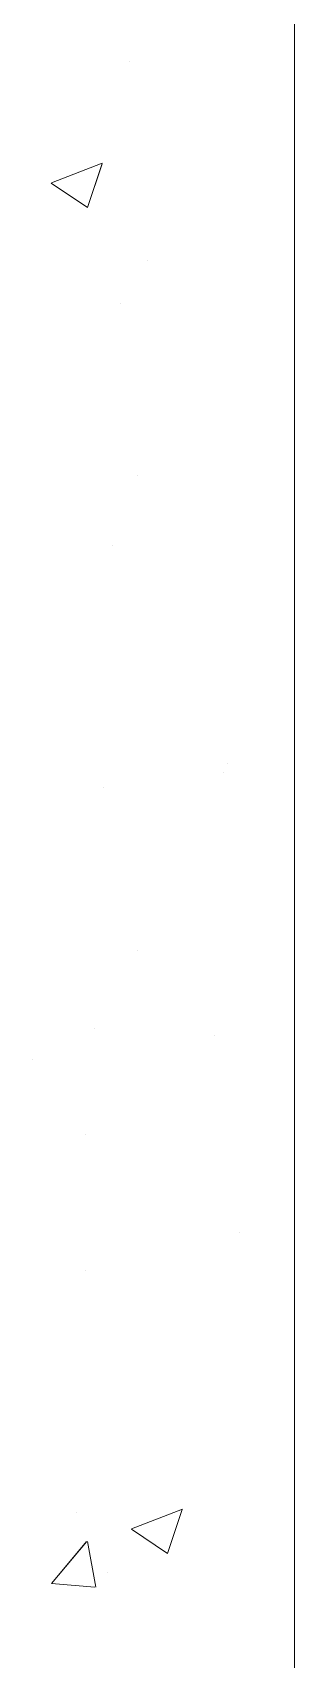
# Model space of a CAD drawing. Header units: millimetres. Extents: x 470010 to 1231400, y -134005 to 421770.
# Drawn here: x 672882 to 672974, y -10007 to -9438 of the extents above; entities that cross this region are included whole.
import ezdxf
from ezdxf.enums import TextEntityAlignment as Align

# ---------------------------------------------------------------- set-up
doc = ezdxf.new("R2010")
doc.units = ezdxf.units.MM
doc.layers.get('Defpoints').update_dxf_attribs({"color": 140})
doc.layers.add('АР_Стены ПЕНОблок', color=52, linetype='Continuous', lineweight=20)
doc.layers.add('АР_Штриховка', color=8, linetype='Continuous', lineweight=0)
doc.styles.add('style1', font='ARIALN.TTF')

# ---------------------------------------------------------------- blocks, each defined once
blk = doc.blocks.new('A$C9108343f')
at = {"layer": 'АР_Стены ПЕНОблок', "color": 18, "linetype": 'Continuous', "lineweight": 20, "true_color": 0x000000}
blk.add_line((7254.96, 21355), (7254.96, 97555), dxfattribs=at)
at = {"layer": 'АР_Штриховка', "color": 18, "linetype": 'Continuous', "lineweight": 0, "true_color": 0x000000}
for p, q in [((7197.38, 90917.97), (7197.38, 90917.97)), ((7169.97, 90875.62), (7187.76, 90882.45)), ((7182.55, 90866.93), (7187.7, 90882.28)), ((7169.9, 90875.46), (7182.53, 90866.93)), ((7203.4, 90848.48), (7203.4, 90848.48)), ((7194.29, 90833.42), (7194.29, 90833.42)), ((7199.98, 90773.35), (7199.98, 90773.35)), ((7191.21, 90748.86), (7191.21, 90748.86)), ((7230.18, 90669.23), (7230.18, 90669.23)), ((7231.48, 90672.62), (7231.48, 90672.62)), ((7188.12, 90664.31), (7188.12, 90664.31)), ((7200.22, 90607.27), (7200.22, 90607.27)), ((7185.03, 90579.75), (7185.03, 90579.75)), ((7226.94, 90577.42), (7226.94, 90577.42)), ((7163.36, 90569.05), (7163.36, 90569.05)), ((7182.02, 90542.83), (7182.02, 90542.83)), ((7235.57, 90508.71), (7235.57, 90508.71)), ((7181.94, 90495.2), (7181.94, 90495.2)), ((7178.85, 90410.64), (7178.85, 90410.64)), ((7197.98, 90404.98), (7215.77, 90411.8)), ((7210.56, 90396.29), (7215.71, 90411.64)), ((7197.91, 90404.81), (7210.54, 90396.29)), ((7170, 90385.84), (7182.25, 90400.44)), ((7185.48, 90384.56), (7182.54, 90400.48)), ((7189.5, 90389.73), (7189.5, 90389.73)), ((7170, 90385.84), (7185.19, 90384.51))]:
    blk.add_line(p, q, dxfattribs=at)
at = {"layer": 'Defpoints', "color": 18, "true_color": 0x000000, "style": 'style1'}
for p in [(143949.34, 316089.12), (143974.98, 281639.5), (143890.4, 273244.71), (143839.99, 264276.81), (143967.75, 254892.38), (12251.96, 104178.14), (12382.58, 96023.14)]:
    blk.add_attdef('АР-ПОМЕЩЕНИЕ:НАИМЕНОВАНИЕ', text='', height=100, dxfattribs=at).set_placement(p, align=Align.MIDDLE)
at = {"layer": 'Defpoints', "color": 18, "true_color": 0x000000, "style": 'style1', "flags": 8}
for p in [(143951.3, 279099.09), (143848.34, 269251.11), (143875.33, 260094.25), (144049.74, 250824.7), (163419.28, 238153.36), (155897.46, 237965.97), (183037.2, 237965.97), (143342.94, 237876.19)]:
    blk.add_attdef('АР-ПОМЕЩЕНИЕ:НАИМЕНОВАНИЕ', text='', height=100, dxfattribs=at).set_placement(p, align=Align.MIDDLE)

msp = doc.modelspace()

# ---------------------------------------------------------------- linework, layer by layer
at = {"layer": 'АР_Стены ПЕНОблок', "color": 18, "linetype": 'Continuous', "lineweight": 20, "true_color": 0x000000}
msp.add_line((672973.57, -79011.242), (672973.57, -2811.242), dxfattribs=at)
at = {"layer": 'АР_Штриховка', "color": 18, "linetype": 'Continuous', "lineweight": 0, "true_color": 0x000000}
for p, q in [((672888.586, -9490.623), (672906.371, -9483.796)), ((672901.163, -9499.314), (672906.313, -9483.965)), ((672888.512, -9490.786), (672901.146, -9499.308)), ((672916.596, -9961.264), (672934.381, -9954.437)), ((672929.173, -9969.955), (672934.323, -9954.606)), ((672888.616, -9980.399), (672900.861, -9965.806)), ((672904.088, -9981.679), (672901.151, -9965.757)), ((672916.522, -9961.427), (672929.157, -9969.95)), ((672888.615, -9980.404), (672903.797, -9981.732))]:
    msp.add_line(p, q, dxfattribs=at)

# ---------------------------------------------------------------- block references
msp.add_blockref('A$C9108343f', (665718.612, -100366.242))

doc.saveas('drawing.dxf')
